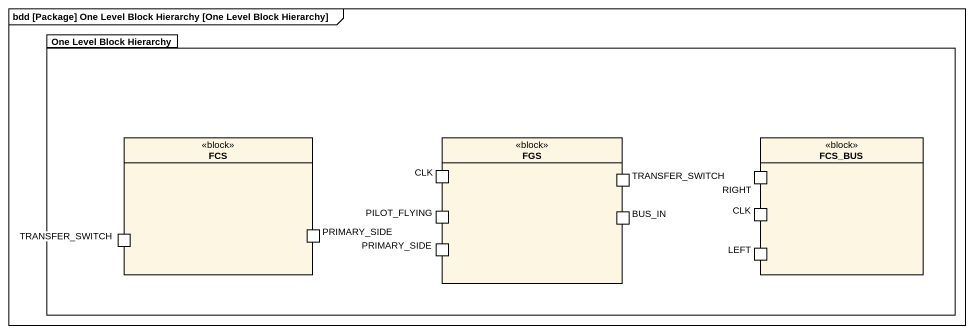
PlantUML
@startuml
mainframe bdd [Package] One Level Block Hierarchy [One Level Block Hierarchy]
package "One Level Block Hierarchy" as One_Level_Block_Hierarchy {
  rectangle FCS <<block>> {
    port "TRANSFER_SWITCH" as TRANSFER_SWITCH_2
    port PRIMARY_SIDE
  }
  rectangle FGS <<block>> {
    port CLK
    port TRANSFER_SWITCH
    port PILOT_FLYING
    port BUS_IN
    port "PRIMARY_SIDE" as PRIMARY_SIDE_2
  }
  rectangle FCS_BUS <<block>> {
    port "RIGHT" as RIGHT_
    port "CLK" as CLK_2
    port "LEFT" as LEFT_
  }
}
@enduml
